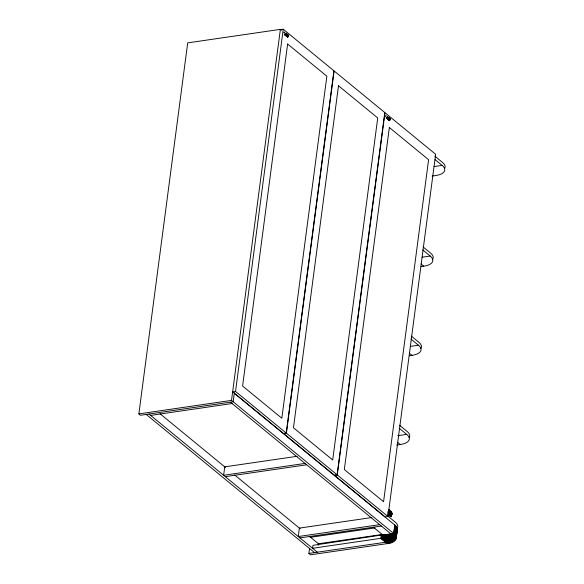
<?xml version="1.0" encoding="UTF-8"?>
<svg xmlns="http://www.w3.org/2000/svg" width="584" height="584" viewBox="0 0 584 584"><rect width="100%" height="100%" fill="white"/><g stroke="black" fill="none" stroke-linecap="round" stroke-linejoin="round"><path stroke-width="0.88" d="M373.344 527.206L382.885 535.032C384.98 536.462 382.542 538.477 380.79 538.331L312.571 548.281L312.966 545.332L383.199 534.761L382.812 537.711L390.251 540.872M309.542 548.369L308.878 553.428L310.549 554.8L387.228 543.616C392.609 544.054 400.12 537.864 393.667 533.462L231.519 400.383L138.861 413.895L187.705 42.873L280.364 29.361L281.473 30.273M391.192 534.178L382.885 535.032L393.667 533.462L394.777 525.023C396.587 526.432 398.251 529.009 396.843 531.243A18.739 7.862 7.5 0 0 394.777 525.023L234.293 393.317M231.519 400.383L280.364 29.361M234.374 392.725L233.184 401.755L140.532 415.268L138.861 413.895M283.233 29.2L333.909 70.795L286.218 433.043L235.542 391.455L283.233 29.2L280.437 29.609M286.408 433.204L334.099 70.949L384.783 112.544L337.092 474.792L334.296 475.201L283.612 433.613L286.408 433.204L337.092 474.792M318.229 545.449L318.455 543.762L309.294 536.251M337.282 474.953L384.973 112.697L435.649 154.293L387.959 516.541L385.163 516.949L334.486 475.361L337.282 474.953L387.959 516.541M387.228 543.616L380.79 538.331L381.177 535.382M381.951 535.229L381.564 538.185L386.929 541.981M382.629 535.024L382.243 537.974L388.725 541.499M383.542 535.185L383.25 537.404L391.462 540.12M383.746 535.579L383.557 537.054L392.339 539.266M383.907 535.192L383.71 536.674L392.857 538.324M394.886 525.14L393.777 533.572L390.864 533.871C396.207 537.492 389.988 542.602 385.557 542.244L308.878 553.428M395.959 526.169L394.85 534.601L391.93 534.9L395.039 534.827L396.069 526.279M396.864 527.447L395.755 535.878L392.645 535.959L395.872 536.105L396.945 527.556M395.996 537.886L395.645 539.769L392.565 538.995L395.777 539.572M396.215 536.2L396.551 533.674M397.324 528.724L396.215 537.156L392.995 537.01L396.251 537.375L397.368 528.834M397.332 529.965L396.178 538.609L392.966 538.025L396.222 538.397M388.031 512.117L388.324 511.088M388.112 512.278L388.404 511.263M388.601 510.577L388.827 509.774L391.652 512.088L391.024 516.811L388.302 514.577M388.192 512.453L388.484 511.438M388.71 510.642L388.929 509.869M388.265 512.672L388.572 511.591M387.951 514.234L388.659 511.745M388.922 510.817L389.134 510.058M388.068 514.292L388.74 511.912M389.017 510.927L389.236 510.161M388.185 514.329L388.82 512.088M389.119 511.029L389.338 510.263M388.309 514.351L388.9 512.263M389.214 511.168L389.433 510.387M388.44 514.336L388.973 512.475M389.302 511.307L389.528 510.511M388.586 514.3L389.039 512.708M389.47 511.175L389.623 510.635M388.747 514.19L389.075 513.037M389.148 515.154L390.302 511.095M389.236 515.227L390.389 511.161M389.346 515.314L390.492 511.248M389.448 515.402L390.601 511.336M389.557 515.49L390.703 511.423M389.659 515.577L390.813 511.511M389.769 515.657L390.915 511.599M389.871 515.745L391.01 511.672M389.981 515.833L390.207 515.022M390.083 515.92L390.316 515.11M390.192 516.008L390.419 515.197M390.294 516.095L390.528 515.285M391.097 513.511L391.229 513.059M390.404 516.183L390.63 515.373M391.185 513.584L391.316 513.132M390.506 516.271L390.74 515.46M391.273 513.657L391.404 513.205M390.616 516.358L390.842 515.548M391.36 513.73L391.492 513.27M391.55 513.066L391.66 512.664M390.718 516.446L390.951 515.635M391.448 513.803L391.747 512.737M390.827 516.526L391.054 515.723M390.93 516.614L391.163 515.803M391.543 514.628L391.879 513.044M391.798 514.095L391.93 513.635M391.893 514.168L392.017 513.708M391.981 514.241L392.105 513.781M391.36 514.482L391.842 512.81M388.82 510.715L389.032 509.963M392.068 514.307L392.2 513.854M287.459 37.157L288 36.734M389.2 120.654L389.74 120.231M283.802 32.354L284.313 31.959M284.007 32.843L284.415 32.529M284.32 34.273L284.817 33.894M285.408 33.573L285.978 33.135M285.269 33.806L286.058 33.2M285.131 34.04L286.138 33.266L284.853 34.514M284.715 34.748L285.642 34.033M284.7 34.887L285.518 34.259M284.78 34.952L285.488 34.412M284.861 35.018L285.569 34.478M285.32 34.799L286.167 34.149M285.481 34.931L286.16 34.412M285.561 34.996L286.153 34.544M285.642 35.062L286.145 34.682M286.686 34.266L287.029 33.996L286.642 34.427M285.722 35.135L286.138 34.814M285.758 35.361L286.131 34.945M286.554 34.755L287.277 34.2M285.751 35.5L286.123 35.215M286.51 34.916L287.35 34.266M285.744 35.631L286.116 35.347M286.467 35.076L286.985 34.675M286.423 35.237L286.948 34.836M286.379 35.398L286.905 34.996M286.335 35.566L286.97 35.076M286.248 35.887L287.167 35.186M287.299 35.084L287.642 34.69M286.204 36.047L286.729 35.646M286.926 35.5L287.686 34.916M286.24 36.15L286.686 35.814M286.999 35.566L287.693 35.04M287.065 35.653L287.678 35.179M287.102 35.748L287.642 35.332M286.481 36.354L286.905 36.157M287.941 35.369L288.328 35.062M286.642 36.485L287.423 35.887M287.897 35.529L288.408 35.135M286.729 36.551L287.445 36.004M287.854 35.69L288.489 35.201L287.81 35.85M286.81 36.617L287.452 36.128M286.897 36.675L287.445 36.259M287.766 36.011L288.657 35.332M286.999 36.726L287.416 36.412M287.678 36.339L288.255 35.763M288.408 35.653L288.817 35.463M287.635 36.5L288.189 36.077M287.591 36.661L288.27 36.142M287.547 36.821L288.35 36.208M287.503 36.989L288.43 36.274M287.54 37.215L287.956 36.894M288.182 36.595L288.591 36.405M385.498 116.019L386.053 115.457M385.747 116.34L386.155 116.026M386.06 117.778L386.557 117.391M387.009 117.304L387.798 116.698M386.871 117.537L387.878 116.763L386.732 117.771M386.593 118.012L387.506 117.311M386.455 118.245L387.382 117.537M386.44 118.384L387.258 117.756M387.586 117.639L387.929 117.245M386.601 118.523L387.309 117.975M387.141 118.362L387.9 117.778M387.221 118.428L387.9 117.91M387.301 118.501L387.893 118.048M388.426 117.764L388.769 117.501L388.382 117.924M387.462 118.632L387.878 118.311M387.506 118.727L387.871 118.442M388.338 118.092L388.937 117.632M387.499 118.859L387.864 118.581M388.294 118.253L389.017 117.698M387.491 118.997L387.864 118.713M388.25 118.413L389.09 117.764M387.484 119.136L387.856 118.844M388.207 118.574L388.725 118.172M388.119 118.902L388.689 118.34M388.075 119.063L388.71 118.574M388.031 119.224L388.798 118.64M387.988 119.384L388.907 118.683M389.039 118.581L389.411 118.297M387.944 119.552L388.469 119.151M388.667 118.997L389.426 118.413M387.98 119.654L388.426 119.311M388.805 119.151L389.433 118.537M388.842 119.245L389.382 118.829M389.681 118.866L390.068 118.567M388.382 119.983L389.163 119.384M389.637 119.026L390.149 118.632M388.469 120.048L389.185 119.501M389.55 119.348L390.316 118.764M388.637 120.173L389.185 119.757M389.506 119.516L390.397 118.829M388.74 120.231L389.156 119.91M389.462 119.676L389.995 119.26M390.477 118.895L390.149 119.151L390.557 118.961M389.419 119.837L389.959 119.421M389.375 119.997L389.929 119.574M389.287 120.326L390.09 119.705M389.243 120.487L390.17 119.771M389.28 120.72L389.696 120.399M434.029 166.571L442.124 165.389A18.739 7.862 7.5 0 1 435.686 175.543L432.08 176.076M422.101 257.216L430.189 256.033A18.739 7.862 7.5 0 1 423.75 266.195L421.049 266.589M410.362 346.385L418.451 345.21A18.739 7.862 7.5 0 1 412.012 355.364L409.311 355.758M235.542 391.455L232.746 391.857L283.423 433.452L286.218 433.043M150.665 415.399L232.06 403.529M397.726 435.693L406.712 434.379A18.739 7.862 7.5 0 1 400.274 444.534L396.667 445.059M297.19 456.286L224.745 466.85L223.628 475.288L305.023 463.411M225.3 476.654L306.695 464.784M371.826 517.541L299.38 528.104L298.271 536.543L379.666 524.666M299.935 537.908L381.33 526.038M310.214 537.36L374.986 527.914M318.105 543.813L383.06 534.338M392.156 535.221L383.301 535.44L391.616 534.586M383.301 535.44L394.959 534.71M392.762 536.273L383.586 535.856L392.441 535.637M383.586 535.856L395.828 535.995M392.995 537.316L383.724 536.273L392.901 536.689M383.724 536.273L396.251 537.265M392.988 537.718L383.71 536.674L396.222 538.506M392.696 538.704L383.557 537.054L395.733 539.674M392.039 539.616L383.25 537.404L394.799 540.755M394.879 540.66L391.791 539.879L394.674 540.835M391.024 540.434L382.812 537.711L393.441 541.704M393.558 541.624L390.674 540.667L393.287 541.777M389.681 541.134L382.243 537.974L391.696 542.514M391.849 542.441L389.236 541.332L391.514 542.572M388.046 541.704L381.564 538.185L389.608 543.156M389.791 543.098L387.521 541.864L389.404 543.193M380.79 538.331L386.155 542.135M385.557 542.244L387.44 543.573M434.81 156.111L442.511 162.44A18.739 7.862 7.5 0 1 444.789 168.272M435.116 159.636L442.124 165.389M423.086 246.937L430.576 253.084A18.739 7.862 7.5 0 1 432.306 259.763M422.692 249.886L430.189 256.033M421.027 263.953L423.75 266.195M411.34 336.107L418.837 342.253A18.739 7.862 7.5 0 1 420.903 348.473M410.954 339.056L418.451 345.21M409.289 353.13L412.012 355.364M399.602 425.276L407.099 431.43A18.739 7.862 7.5 0 1 409.165 437.642M399.215 428.225L406.712 434.379M397.551 442.3L400.274 444.534M387.462 515.752L395.164 522.074A18.739 7.862 7.5 0 1 397.441 527.914M230.388 402.157L390.871 533.864M159.965 413.691L225.475 467.456M234.629 474.967L300.139 528.732M148.993 414.034L317.346 552.194M146.197 414.436L314.55 552.603M287.62 44.019L242.594 386.031L281.831 418.232L326.858 76.212L287.62 44.019M338.494 85.768L293.467 427.78L332.697 459.98L377.724 117.961L338.494 85.768M389.36 127.516L344.334 469.529L383.571 501.729L428.598 159.717L389.36 127.516"/></g></svg>
